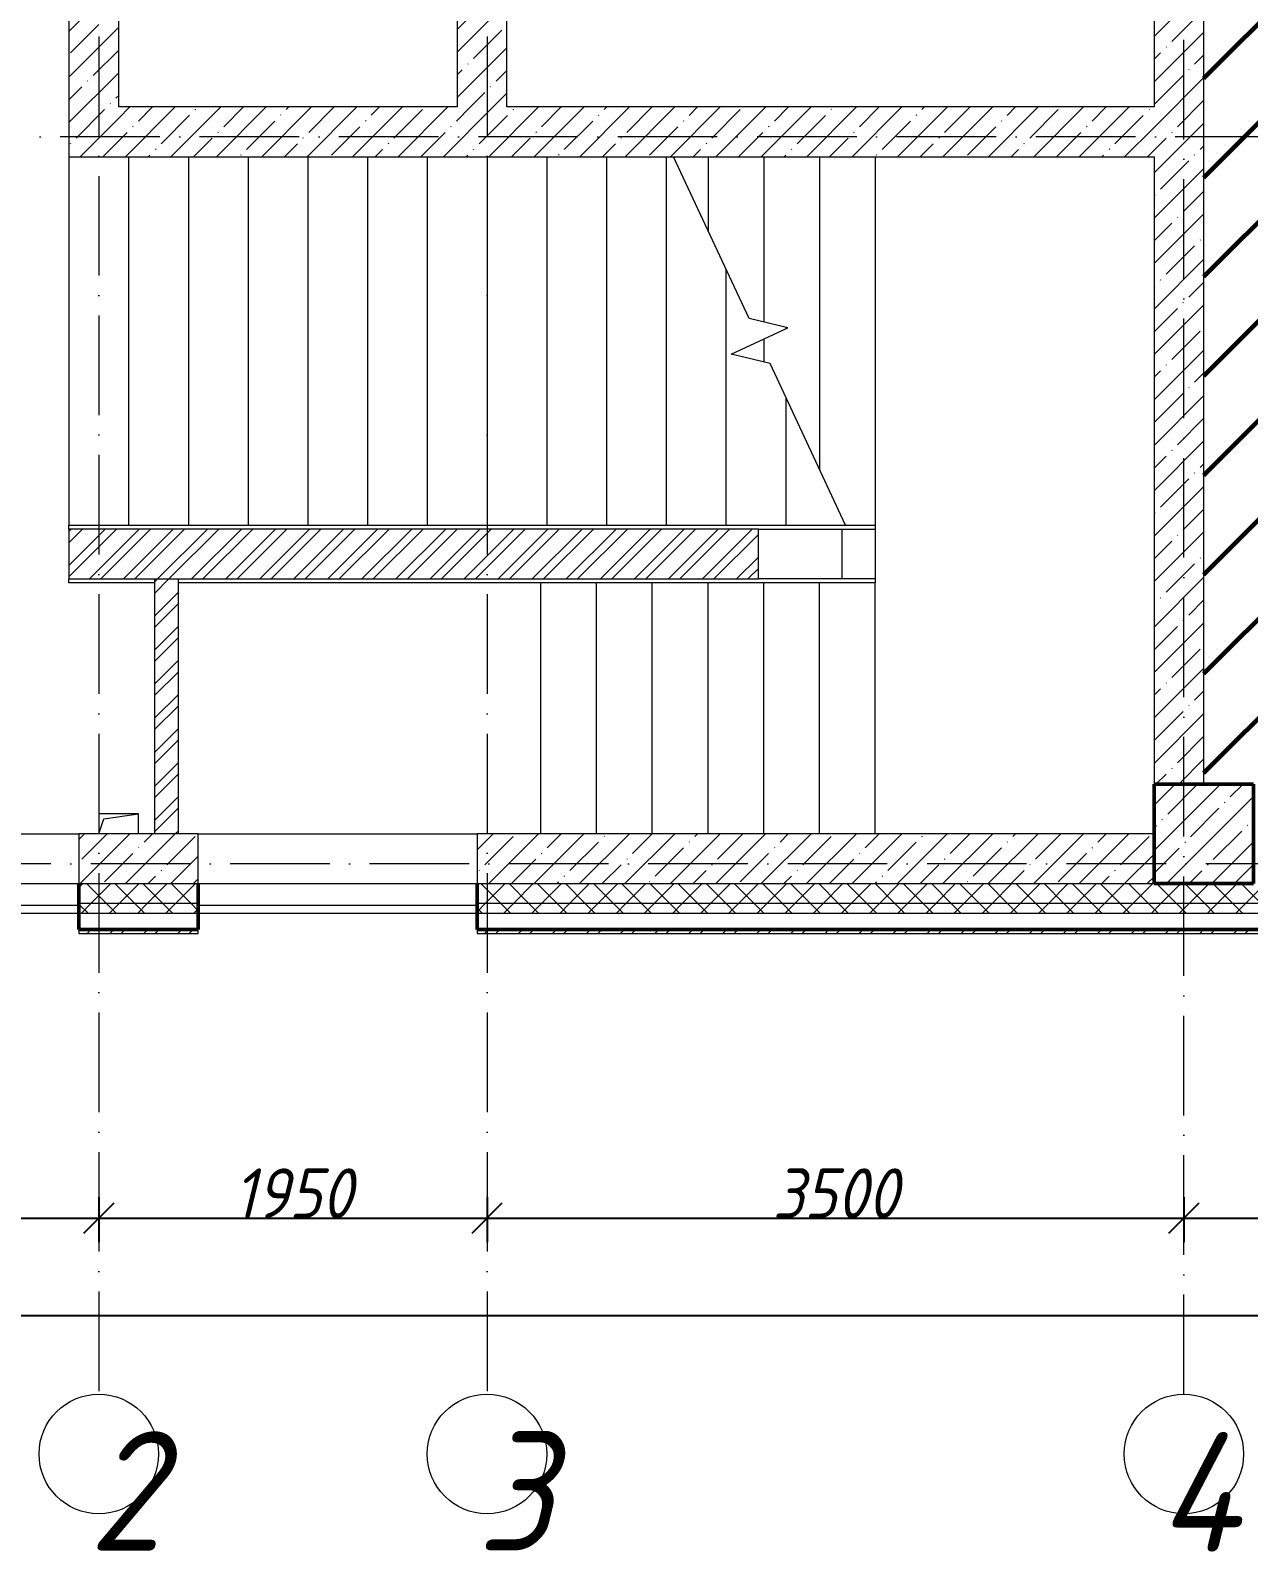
# Model space of a CAD drawing. Header units: millimetres. Extents: x -606178 to 312196, y -19338 to 632709.
# Drawn here: x -426174 to -420056, y 446522 to 454160 of the extents above; entities that cross this region are included whole.
import ezdxf

# ---------------------------------------------------------------- set-up
doc = ezdxf.new("R2010")
doc.units = ezdxf.units.MM
doc.linetypes.add('50_200_ШТРИХ_1Т_ш5_п1_п1_', pattern=[700, 500, -100, 0, -100])
for name, color, linetype, lineweight in [('6.4.1) Окр пт с инж. ПТ2.16', 3, 'Continuous', 60), ('A-____-____-DIMS', 7, 'Continuous', 9), ('A-FLOR-____-OTLN', 7, 'Continuous', 9), ('A-GENM-____-OTLN', 7, 'Continuous', 9), ('A-WALL-____-MCUT-1', 7, 'Continuous', 9), ('A-WALL-____-MCUT-2', 7, 'Continuous', 50), ('A-WALL-____-MCUT-3', 7, 'Continuous', 9), ('A-WALL-____-OTLN', 7, 'Continuous', 9), ('A-WALL-____-PATT-1', 7, 'Continuous', 9), ('A-WALL-FNSH-MCUT-1', 7, 'Continuous', 9), ('S-COLS-____-MCUT', 7, 'Continuous', 50), ('S-COLS-____-OTLN', 7, 'Continuous', 9), ('S-GRID-____-IDEN', 7, 'Continuous', 9), ('S-GRID-____-OTLN-1', 7, '50_200_ШТРИХ_1Т_ш5_п1_п1_', 9), ('S-STRS-____-MBND', 7, 'Continuous', 9), ('S-STRS-____-OTLN-1', 7, 'Continuous', 9)]:
    doc.layers.add(name, color=color, linetype=linetype, lineweight=lineweight)
doc.styles.add('ISOCPEUR_I', font='isocpeui.ttf', dxfattribs={"width": 0.9, "height": 2.5})
doc.styles.add('ISOCPEUR_I_9', font='isocpeui.ttf', dxfattribs={"width": 0.9, "height": 250})
doc.dimstyles.new('ISO-2_5_0_9К_БОЛЬШОЙ_ОСИ', dxfattribs={"dimscale": 304.8, "dimtxt": 248.995294, "dimasz": 0.492126, "dimexe": 0.393701, "dimexo": 0, "dimgap": 0, "dimtad": 1, "dimdec": 0, "dimzin": 0, "dimdsep": 46, "dimtxsty": 'ISOCPEUR_I_9', "dimblk1": 'OBLIQUE', "dimblk2": 'OBLIQUE', "dimsah": 1, "dimcen": 0.09, "dimdle": 0.393701, "dimazin": 0, "dimtfac": 1, "dimtdec": 4, "dimtix": 1, "dimtmove": 0, "dimatfit": 3, "dimfxl": 1, "dimtvp": 1, "dimtolj": 1, "dimtzin": 0, "dimarcsym": 2})
pattern_1 = [(45, (-425830.77, 451794.26), (-114.0493, 114.0493), []), (45, (-425716.72, 451794.26), (-114.0493, 114.0493), [201.612, -40.322, 3.353, -36.97])]
pattern_2 = [(45, (-425830.77, 451794.26), (-85.5366, 85.5366), []), (45, (-425773.75, 451794.26), (-85.5366, 85.5366), [])]
pattern_3 = [(45, (-425830.77, 451794.26), (-70.71068, 70.71068), []), (135, (-425830.77, 451794.26), (-70.71068, -70.71068), [])]

# ---------------------------------------------------------------- blocks, each defined once
blk = doc.blocks.new('BSC_Колонна _Прямоугольная - 500х500-V93-АР1_План отверстий 1 этажа в осях 1-64_А-ГГ')
at = {"layer": 'S-COLS-____-OTLN'}
h = blk.add_hatch(dxfattribs=at)
h.set_pattern_fill('FP_125', color=256, style=0, pattern_type=2)
h.set_pattern_definition([(45, (-5550, 1668.96), (-114.0493, 114.0493), []), (45, (-5435.95, 1668.96), (-114.0493, 114.0493), [201.613, -40.323, 3.353, -36.97])])
h.paths.add_polyline_path([(-250, -250), (250, -250), (250, 250), (-250, 250)], flags=0)
at = {"layer": 'S-COLS-____-MCUT'}
for p, q in [((250, 250), (-250, 250)), ((-250, 250), (-250, -250)), ((250, -250), (250, 250)), ((-250, -250), (250, -250))]:
    blk.add_line(p, q, dxfattribs=at)
blk = doc.blocks.new('AR_Отверстие прямоугольное _в плите_ - AR_Отверстие прямоугольное _в плите_-V189-АР1_План отверстий 1 этажа в осях 1-64_А-ГГ')
at = {"layer": 'A-GENM-____-OTLN'}
for p, q in [((100, 50), (-100, 50)), ((-100, 50), (-100, -50)), ((-100, -50), (-75, 25)), ((-75, 25), (100, 50)), ((100, -50), (100, 50))]:
    blk.add_line(p, q, dxfattribs=at)
blk = doc.blocks.new('Ось сетки - Круг_Ø6_00__ISO-2_5_0_9K_-25732049-АР1_План отверстий 1 этажа в осях 1-64_А-ГГ')
at = {"layer": 'S-GRID-____-IDEN'}
blk.add_circle((0, 0), 3, dxfattribs=at)
blk = doc.blocks.new('_Oblique')
at = {"color": 0, "linetype": 'ByBlock', "lineweight": -2}
blk.add_line((-0.5, -0.5), (0.5, 0.5), dxfattribs=at)
blk = doc.blocks.new('*D4156')
at = {"layer": 'A-____-____-DIMS', "color": 0, "lineweight": -2, "transparency": 16777216}
for p, q in [((-428180.8, 448301.8), (-428180.8, 448075.7)), ((-425830.8, 448301.8), (-425830.8, 448075.7)), ((-428300.8, 448195.7), (-425710.8, 448195.7))]:
    blk.add_line(p, q, dxfattribs=at)
at = {"layer": 'Defpoints', "color": 0, "transparency": 16777216}
for p in [(-428180.8, 448301.8), (-425830.8, 448301.8), (-425830.8, 448195.7)]:
    blk.add_point(p, dxfattribs=at)
at = {"layer": 'A-____-____-DIMS', "color": 0, "lineweight": -2, "transparency": 16777216, "xscale": 150, "yscale": 150, "zscale": 150, "rotation": 180}
blk.add_blockref('_Oblique', (-428180.8, 448195.7), dxfattribs=at)
at = {"layer": 'A-____-____-DIMS', "color": 0, "lineweight": -2, "transparency": 16777216, "xscale": 150, "yscale": 150, "zscale": 150}
blk.add_blockref('_Oblique', (-425830.8, 448195.7), dxfattribs=at)
at = {"layer": 'A-____-____-DIMS', "color": 0, "transparency": 16777216, "insert": (-427005.8, 448320.7), "char_height": 250, "width": 758.478, "attachment_point": 5, "style": 'ISOCPEUR_I_9'}
blk.add_mtext('\\A1;2350', dxfattribs=at)
blk = doc.blocks.new('*D4157')
at = {"layer": 'A-____-____-DIMS', "color": 0, "lineweight": -2, "transparency": 16777216}
for p, q in [((-425830.8, 448301.8), (-425830.8, 448075.7)), ((-423880.8, 448301.8), (-423880.8, 448075.7)), ((-425950.8, 448195.7), (-423760.8, 448195.7))]:
    blk.add_line(p, q, dxfattribs=at)
at = {"layer": 'Defpoints', "color": 0, "transparency": 16777216}
for p in [(-425830.8, 448301.8), (-423880.8, 448301.8), (-423880.8, 448195.7)]:
    blk.add_point(p, dxfattribs=at)
at = {"layer": 'A-____-____-DIMS', "color": 0, "lineweight": -2, "transparency": 16777216, "xscale": 150, "yscale": 150, "zscale": 150, "rotation": 180}
blk.add_blockref('_Oblique', (-425830.8, 448195.7), dxfattribs=at)
at = {"layer": 'A-____-____-DIMS', "color": 0, "lineweight": -2, "transparency": 16777216, "xscale": 150, "yscale": 150, "zscale": 150}
blk.add_blockref('_Oblique', (-423880.8, 448195.7), dxfattribs=at)
at = {"layer": 'A-____-____-DIMS', "color": 0, "transparency": 16777216, "insert": (-424855.8, 448320.7), "char_height": 250, "width": 701.018, "attachment_point": 5, "style": 'ISOCPEUR_I_9'}
blk.add_mtext('\\A1;1950', dxfattribs=at)
blk = doc.blocks.new('*D4158')
at = {"layer": 'A-____-____-DIMS', "color": 0, "lineweight": -2, "transparency": 16777216}
for p, q in [((-423880.8, 448301.8), (-423880.8, 448075.7)), ((-420380.8, 448301.8), (-420380.8, 448075.7)), ((-424000.8, 448195.7), (-420260.8, 448195.7))]:
    blk.add_line(p, q, dxfattribs=at)
at = {"layer": 'Defpoints', "color": 0, "transparency": 16777216}
for p in [(-423880.8, 448301.8), (-420380.8, 448301.8), (-420380.8, 448195.7)]:
    blk.add_point(p, dxfattribs=at)
at = {"layer": 'A-____-____-DIMS', "color": 0, "lineweight": -2, "transparency": 16777216, "xscale": 150, "yscale": 150, "zscale": 150, "rotation": 180}
blk.add_blockref('_Oblique', (-423880.8, 448195.7), dxfattribs=at)
at = {"layer": 'A-____-____-DIMS', "color": 0, "lineweight": -2, "transparency": 16777216, "xscale": 150, "yscale": 150, "zscale": 150}
blk.add_blockref('_Oblique', (-420380.8, 448195.7), dxfattribs=at)
at = {"layer": 'A-____-____-DIMS', "color": 0, "transparency": 16777216, "insert": (-422130.8, 448320.7), "char_height": 250, "width": 758.478, "attachment_point": 5, "style": 'ISOCPEUR_I_9'}
blk.add_mtext('\\A1;3500', dxfattribs=at)
blk = doc.blocks.new('*D4159')
at = {"layer": 'A-____-____-DIMS', "color": 0, "lineweight": -2, "transparency": 16777216}
for p, q in [((-420380.8, 448301.8), (-420380.8, 448075.7)), ((-415980.8, 448301.8), (-415980.8, 448075.7)), ((-420500.8, 448195.7), (-415860.8, 448195.7))]:
    blk.add_line(p, q, dxfattribs=at)
at = {"layer": 'Defpoints', "color": 0, "transparency": 16777216}
for p in [(-420380.8, 448301.8), (-415980.8, 448301.8), (-415980.8, 448195.7)]:
    blk.add_point(p, dxfattribs=at)
at = {"layer": 'A-____-____-DIMS', "color": 0, "lineweight": -2, "transparency": 16777216, "xscale": 150, "yscale": 150, "zscale": 150, "rotation": 180}
blk.add_blockref('_Oblique', (-420380.8, 448195.7), dxfattribs=at)
at = {"layer": 'A-____-____-DIMS', "color": 0, "lineweight": -2, "transparency": 16777216, "xscale": 150, "yscale": 150, "zscale": 150}
blk.add_blockref('_Oblique', (-415980.8, 448195.7), dxfattribs=at)
at = {"layer": 'A-____-____-DIMS', "color": 0, "transparency": 16777216, "insert": (-418180.8, 448320.7), "char_height": 250, "width": 804.446, "attachment_point": 5, "style": 'ISOCPEUR_I_9'}
blk.add_mtext('\\A1;4400', dxfattribs=at)
blk = doc.blocks.new('*D4187')
at = {"layer": 'A-____-____-DIMS', "color": 0, "lineweight": -2, "transparency": 16777216}
for p, q in [((-428180.8, 447813.6), (-428180.8, 447587.5)), ((-324680.8, 447813.6), (-324680.8, 447587.5)), ((-428300.8, 447707.5), (-324560.8, 447707.5))]:
    blk.add_line(p, q, dxfattribs=at)
at = {"layer": 'Defpoints', "color": 0, "transparency": 16777216}
for p in [(-428180.8, 447813.6), (-324680.8, 447813.6), (-324680.8, 447707.5)]:
    blk.add_point(p, dxfattribs=at)
at = {"layer": 'A-____-____-DIMS', "color": 0, "lineweight": -2, "transparency": 16777216, "xscale": 150, "yscale": 150, "zscale": 150, "rotation": 180}
blk.add_blockref('_Oblique', (-428180.8, 447707.5), dxfattribs=at)
at = {"layer": 'A-____-____-DIMS', "color": 0, "lineweight": -2, "transparency": 16777216, "xscale": 150, "yscale": 150, "zscale": 150}
blk.add_blockref('_Oblique', (-324680.8, 447707.5), dxfattribs=at)
at = {"layer": 'A-____-____-DIMS', "color": 0, "transparency": 16777216, "insert": (-376430.8, 447832.5), "char_height": 250, "width": 1080.257, "attachment_point": 5, "style": 'ISOCPEUR_I_9'}
blk.add_mtext('\\A1;103500', dxfattribs=at)

msp = doc.modelspace()

# ---------------------------------------------------------------- hatches: boundary and pattern name
at = {"layer": '6.4.1) Окр пт с инж. ПТ2.16'}
h = msp.add_hatch(dxfattribs=at)
h.set_pattern_fill('ANSI31', color=256, scale=111)
h.paths.add_polyline_path([(-415930.7712, 452325.3011), (-415930.7712, 452375.3011), (-415930.7712, 453725.3011), (-415930.7712, 453925.3011), (-415930.7712, 454151.3011), (-415936.7712, 454151.3011), (-415936.7712, 454599.3011), (-415930.7712, 454625.3011), (-415930.7712, 454725.3011), (-417380.7712, 454725.3011), (-417580.7712, 454725.3011), (-418080.7712, 454725.3011), (-419030.7712, 454725.3011), (-419080.7712, 454725.3011), (-419080.7712, 454825.3011), (-419030.7712, 454825.3011), (-418380.7712, 454825.3011), (-418380.7712, 454975.3011), (-418380.7712, 455175.3011), (-418380.7712, 457275.3011), (-418380.7712, 457575.3011), (-418380.7712, 457675.3011), (-418705.7712, 457675.3011), (-418705.7712, 457669.3011), (-418780.7712, 457669.3011), (-419270.7712, 457675.3011), (-419570.7712, 457675.3011), (-419930.7712, 457675.3011), (-419930.7712, 457669.3011), (-420005.7712, 457669.3011), (-420030.7712, 457675.3011), (-420030.7712, 457375.3011), (-420280.7712, 457375.3011), (-420280.7712, 450375.3011), (-420030.7712, 450375.3011), (-420030.7712, 450225.3011), (-419830.7712, 450225.3011), (-419830.7712, 450125.3011), (-419505.7712, 450125.3011), (-419505.7712, 450131.3011), (-419430.7712, 450131.3011), (-418430.7712, 450125.3011), (-418430.7712, 450131.3011), (-418355.7712, 450131.3011), (-415930.7712, 450126.3268), (-415930.7712, 450351.3011), (-415936.7712, 450351.3011), (-415936.7712, 450799.3011), (-415930.7712, 451795.3011), (-415930.7712, 451995.3011)])
at = {"layer": 'A-WALL-____-PATT-1'}
h = msp.add_hatch(dxfattribs=at)
h.set_pattern_fill('FP_27', color=256, style=0, pattern_type=2)
h.set_pattern_definition(pattern_1)
h.paths.add_polyline_path([(-425845.7213, 453525.3011), (-425730.7712, 453525.3011), (-425730.7712, 457625.3011), (-425980.7712, 457625.3011), (-425980.7712, 453525.3011)], flags=0)
h = msp.add_hatch(dxfattribs=at)
h.set_pattern_fill('FP_27', color=256, style=0, pattern_type=2)
h.set_pattern_definition(pattern_1)
h.paths.add_polyline_path([(-420280.7712, 453525.3011), (-420280.7712, 457375.3011), (-420530.7712, 457375.3011), (-420530.7712, 453525.3011)], flags=0)
h = msp.add_hatch(dxfattribs=at)
h.set_pattern_fill('FP_27', color=256, style=0, pattern_type=2)
h.set_pattern_definition(pattern_1)
h.paths.add_polyline_path([(-423780.7712, 453775.3011), (-423780.7712, 454825.3011), (-424030.7712, 454825.3011), (-424030.7712, 453775.3011)], flags=0)
h.paths.add_polyline_path([(-424030.7712, 456175.3011), (-423780.7712, 456175.3011), (-423780.7712, 456475.3011), (-424030.7712, 456475.3011)], flags=0)
h = msp.add_hatch(dxfattribs=at)
h.set_pattern_fill('FP_27', color=256, style=0, pattern_type=2)
h.set_pattern_definition(pattern_1)
h.paths.add_polyline_path([(-420530.7712, 453525.3011), (-420530.7712, 453775.3011), (-425730.7712, 453775.3011), (-425730.7712, 453525.3011), (-422310.7927, 453525.3011)], flags=0)
h = msp.add_hatch(dxfattribs=at)
h.set_pattern_fill('FP_27', color=256, style=0, pattern_type=2)
h.set_pattern_definition(pattern_1)
h.paths.add_polyline_path([(-420280.7712, 450375.3011), (-420280.7712, 453525.3011), (-420530.7712, 453525.3011), (-420530.7712, 450375.3011)], flags=0)
h = msp.add_hatch(dxfattribs=at)
h.set_pattern_fill('FP_3', color=256, style=0, pattern_type=2)
h.set_pattern_definition(pattern_2)
h.paths.add_polyline_path([(-422517.7061, 451405.3011), (-422517.7061, 451655.3011), (-425980.7712, 451655.3011), (-425980.7712, 451405.3011), (-424078.257, 451405.3011)], flags=0)
h = msp.add_hatch(dxfattribs=at)
h.set_pattern_fill('FP_3', color=256, style=0, pattern_type=2)
h.set_pattern_definition(pattern_2)
h.paths.add_polyline_path([(-425430.7712, 450125.3011), (-425430.7712, 451405.3011), (-425550.7712, 451405.3011), (-425550.7712, 450125.3011)], flags=0)
h = msp.add_hatch(dxfattribs=at)
h.set_pattern_fill('FP_27', color=256, style=0, pattern_type=2)
h.set_pattern_definition(pattern_1)
h.paths.add_polyline_path([(-420543.3284, 449875.3011), (-420530.7712, 449875.3011), (-420530.7712, 450125.3011), (-423930.7712, 450125.3011), (-423930.7712, 449875.3011), (-422310.7927, 449875.3011)], flags=0)
h.paths.add_polyline_path([(-425930.7712, 449875.3011), (-425330.7712, 449875.3011), (-425330.7712, 450125.3011), (-425930.7712, 450125.3011)], flags=0)
h = msp.add_hatch(dxfattribs=at)
h.set_pattern_fill('FP_1', color=256, style=0, pattern_type=2)
h.set_pattern_definition(pattern_3)
h.paths.add_polyline_path([(-325100.2569, 449775.3011), (-324580.7712, 449775.3011), (-324580.7712, 449875.3011), (-333605.7712, 449875.3011), (-333605.7712, 449869.3011), (-333680.7712, 449869.3011), (-333680.7712, 449775.3011), (-326867.7212, 449775.3011)], flags=0)
h.paths.add_polyline_path([(-335705.0426, 449775.3011), (-335480.7712, 449775.3011), (-335480.7712, 449869.3011), (-335555.7712, 449869.3011), (-335555.7712, 449875.3011), (-340330.7712, 449875.3011), (-340330.7712, 449775.3011), (-336588.7747, 449775.3011)], flags=0)
h.paths.add_polyline_path([(-341730.7712, 449775.3011), (-341730.7712, 449875.3011), (-342330.7712, 449875.3011), (-342330.7712, 449775.3011)], flags=0)
h.paths.add_polyline_path([(-344430.7712, 449775.3011), (-344430.7712, 449875.3011), (-345555.7712, 449875.3011), (-345555.7712, 449869.3011), (-345630.7712, 449869.3011), (-345630.7712, 449775.3011), (-344542.364, 449775.3011)], flags=0)
h.paths.add_polyline_path([(-347430.7712, 449775.3011), (-347430.7712, 449869.3011), (-347505.7712, 449869.3011), (-347505.7712, 449875.3011), (-348555.7712, 449875.3011), (-348555.7712, 449869.3011), (-348630.7712, 449869.3011), (-348630.7712, 449775.3011), (-348077.2926, 449775.3011)], flags=0)
h.paths.add_polyline_path([(-351555.7712, 449775.3011), (-350430.7712, 449775.3011), (-350430.7712, 449875.3011), (-351555.7712, 449875.3011), (-351555.7712, 449869.3011), (-351630.7712, 449869.3011), (-351630.7712, 449775.3011), (-351612.2212, 449775.3011)], flags=0)
h.paths.add_polyline_path([(-353430.7712, 449775.3011), (-353430.7712, 449875.3011), (-354755.7712, 449875.3011), (-354755.7712, 449869.3011), (-354830.7712, 449869.3011), (-354830.7712, 449775.3011), (-354263.4176, 449775.3011)], flags=0)
h.paths.add_polyline_path([(-356914.6141, 449775.3011), (-356630.7712, 449775.3011), (-356630.7712, 449869.3011), (-356705.7712, 449869.3011), (-356705.7712, 449875.3011), (-357755.7712, 449875.3011), (-357755.7712, 449869.3011), (-357830.7712, 449869.3011), (-357830.7712, 449775.3011), (-356980.7712, 449775.3011)], flags=0)
h.paths.add_polyline_path([(-363100.7391, 449775.3011), (-362630.7712, 449775.3011), (-362630.7712, 449869.3011), (-362705.7712, 449869.3011), (-362705.7712, 449875.3011), (-363755.7712, 449875.3011), (-363755.7712, 449869.3011), (-363830.7712, 449869.3011), (-363830.7712, 449775.3011), (-363480.7712, 449775.3011)], flags=0)
h.paths.add_polyline_path([(-365630.7712, 449775.3011), (-365630.7712, 449869.3011), (-365705.7712, 449869.3011), (-365705.7712, 449875.3011), (-366755.7712, 449875.3011), (-366755.7712, 449869.3011), (-366830.7712, 449869.3011), (-366830.7712, 449775.3011), (-365751.9355, 449775.3011)], flags=0)
h.paths.add_polyline_path([(-369286.8641, 449775.3011), (-368630.7712, 449775.3011), (-368630.7712, 449869.3011), (-368705.7712, 449869.3011), (-368705.7712, 449875.3011), (-369755.7712, 449875.3011), (-369755.7712, 449869.3011), (-369830.7712, 449869.3011), (-369830.7712, 449775.3011), (-369755.7712, 449775.3011)], flags=0)
h.paths.add_polyline_path([(-371938.0605, 449775.3011), (-371630.7712, 449775.3011), (-371630.7712, 449869.3011), (-371705.7712, 449869.3011), (-371705.7712, 449875.3011), (-372755.7712, 449875.3011), (-372755.7712, 449869.3011), (-372830.7712, 449869.3011), (-372830.7712, 449775.3011), (-371980.7712, 449775.3011)], flags=0)
h.paths.add_polyline_path([(-375480.7712, 449775.3011), (-374630.7712, 449775.3011), (-374630.7712, 449869.3011), (-374705.7712, 449869.3011), (-374705.7712, 449875.3011), (-375755.7712, 449875.3011), (-375755.7712, 449869.3011), (-375830.7712, 449869.3011), (-375830.7712, 449775.3011), (-375755.7712, 449775.3011)], flags=0)
h.paths.add_polyline_path([(-377636.7712, 449775.3011), (-377630.7712, 449775.3011), (-377630.7712, 449869.3011), (-377705.7712, 449869.3011), (-377705.7712, 449875.3011), (-378755.7712, 449875.3011), (-378755.7712, 449869.3011), (-378830.7712, 449869.3011), (-378830.7712, 449775.3011), (-377705.7712, 449775.3011)], flags=0)
h.paths.add_polyline_path([(-380775.3819, 449775.3011), (-380630.7712, 449775.3011), (-380630.7712, 449869.3011), (-380705.7712, 449869.3011), (-380705.7712, 449875.3011), (-381755.7712, 449875.3011), (-381755.7712, 449869.3011), (-381830.7712, 449869.3011), (-381830.7712, 449775.3011), (-380980.7712, 449775.3011)], flags=0)
h.paths.add_polyline_path([(-383705.7712, 449775.3011), (-383630.7712, 449775.3011), (-383630.7712, 449869.3011), (-383705.7712, 449869.3011), (-383705.7712, 449875.3011), (-384755.7712, 449875.3011), (-384755.7712, 449869.3011), (-384830.7712, 449869.3011), (-384830.7712, 449775.3011), (-383980.7712, 449775.3011)], flags=0)
h.paths.add_polyline_path([(-386961.5069, 449775.3011), (-386630.7712, 449775.3011), (-386630.7712, 449869.3011), (-386705.7712, 449869.3011), (-386705.7712, 449875.3011), (-387495.7712, 449875.3011), (-387495.7712, 449775.3011), (-386980.7712, 449775.3011)], flags=0)
h.paths.add_polyline_path([(-387515.7712, 449775.3011), (-387515.7712, 449875.3011), (-388034.7712, 449875.3011), (-388034.7712, 449775.3011), (-387845.2391, 449775.3011)], flags=0)
h.paths.add_polyline_path([(-399333.757, 449775.3011), (-398830.7712, 449775.3011), (-398830.7712, 449869.3011), (-398905.7712, 449869.3011), (-398905.7712, 449875.3011), (-400034.7712, 449875.3011), (-400034.7712, 449775.3011)], flags=0)
h.paths.add_polyline_path([(-401905.7712, 449775.3011), (-401830.7712, 449775.3011), (-401830.7712, 449869.3011), (-401905.7712, 449869.3011), (-401905.7712, 449875.3011), (-402955.7712, 449875.3011), (-402955.7712, 449869.3011), (-403030.7712, 449869.3011), (-403030.7712, 449875.3011), (-403034.7712, 449875.3011), (-403034.7712, 449775.3011), (-402868.6855, 449775.3011)], flags=0)
h.paths.add_polyline_path([(-404830.7712, 449775.3011), (-404830.7712, 449869.3011), (-404905.7712, 449869.3011), (-404905.7712, 449875.3011), (-406034.7712, 449875.3011), (-406034.7712, 449775.3011), (-405519.882, 449775.3011)], flags=0)
h.paths.add_polyline_path([(-407830.7712, 449775.3011), (-407830.7712, 449869.3011), (-407905.7712, 449869.3011), (-407905.7712, 449875.3011), (-409034.7712, 449875.3011), (-409034.7712, 449775.3011), (-408171.0784, 449775.3011)], flags=0)
h.paths.add_polyline_path([(-411430.7712, 449775.3011), (-410830.7712, 449775.3011), (-410830.7712, 449869.3011), (-410905.7712, 449869.3011), (-410905.7712, 449875.3011), (-411955.7712, 449875.3011), (-411955.7712, 449869.3011), (-412030.7712, 449869.3011), (-412030.7712, 449875.3011), (-412034.7712, 449875.3011), (-412034.7712, 449775.3011), (-411706.007, 449775.3011)], flags=0)
h.paths.add_polyline_path([(-413036.7712, 449775.3011), (-413030.7712, 449775.3011), (-413030.7712, 449869.3011), (-413105.7712, 449869.3011), (-413105.7712, 449875.3011), (-418355.7712, 449875.3011), (-418355.7712, 449869.3011), (-418430.7712, 449869.3011), (-418430.7712, 449775.3011), (-413105.7712, 449775.3011)], flags=0)
h.paths.add_polyline_path([(-420543.3284, 449775.3011), (-419426.7712, 449775.3011), (-419426.7712, 449875.3011), (-419430.7712, 449875.2123), (-419430.7712, 449869.3011), (-419505.7712, 449869.3011), (-419505.7712, 449875.3011), (-423930.7712, 449875.3011), (-423930.7712, 449775.3011), (-422310.7927, 449775.3011)], flags=0)
h.paths.add_polyline_path([(-425330.7712, 449775.3011), (-425330.7712, 449875.3011), (-425930.7712, 449875.3011), (-425930.7712, 449775.3011), (-425845.7213, 449775.3011)], flags=0)
h.paths.add_polyline_path([(-428280.7712, 449775.3011), (-428030.7712, 449775.3011), (-428030.7712, 449875.3011), (-428280.7712, 449875.3011)], flags=0)
h = msp.add_hatch(dxfattribs=at)
h.set_pattern_fill('FP_1', color=256, style=0, pattern_type=2)
h.set_pattern_definition(pattern_3)
h.paths.add_polyline_path([(-325100.2569, 449725.3011), (-324480.7712, 449725.3011), (-324480.7712, 449775.3011), (-333680.7712, 449775.3011), (-333680.7712, 449725.3011), (-326867.7212, 449725.3011)], flags=0)
h.paths.add_polyline_path([(-336588.7747, 449725.3011), (-335480.7712, 449725.3011), (-335480.7712, 449775.3011), (-340330.7712, 449775.3011), (-340330.7712, 449725.3011), (-337472.5069, 449725.3011)], flags=0)
h.paths.add_polyline_path([(-342330.7712, 449725.3011), (-341730.7712, 449725.3011), (-341730.7712, 449775.3011), (-342330.7712, 449775.3011)], flags=0)
h.paths.add_polyline_path([(-345630.7712, 449725.3011), (-344430.7712, 449725.3011), (-344430.7712, 449775.3011), (-345630.7712, 449775.3011)], flags=0)
h.paths.add_polyline_path([(-348077.2926, 449725.3011), (-347430.7712, 449725.3011), (-347430.7712, 449775.3011), (-348630.7712, 449775.3011), (-348630.7712, 449725.3011)], flags=0)
h.paths.add_polyline_path([(-351612.2212, 449725.3011), (-350430.7712, 449725.3011), (-350430.7712, 449775.3011), (-351630.7712, 449775.3011), (-351630.7712, 449725.3011)], flags=0)
h.paths.add_polyline_path([(-353430.7712, 449725.3011), (-353430.7712, 449775.3011), (-354830.7712, 449775.3011), (-354830.7712, 449725.3011), (-354263.4176, 449725.3011)], flags=0)
h.paths.add_polyline_path([(-356630.7712, 449725.3011), (-356630.7712, 449775.3011), (-357830.7712, 449775.3011), (-357830.7712, 449725.3011), (-356914.6141, 449725.3011)], flags=0)
h.paths.add_polyline_path([(-363830.7712, 449725.3011), (-362630.7712, 449725.3011), (-362630.7712, 449775.3011), (-363830.7712, 449775.3011)], flags=0)
h.paths.add_polyline_path([(-365630.7712, 449725.3011), (-365630.7712, 449775.3011), (-366830.7712, 449775.3011), (-366830.7712, 449725.3011), (-365751.9355, 449725.3011)], flags=0)
h.paths.add_polyline_path([(-369286.8641, 449725.3011), (-368630.7712, 449725.3011), (-368630.7712, 449775.3011), (-369830.7712, 449775.3011), (-369830.7712, 449725.3011)], flags=0)
h.paths.add_polyline_path([(-371630.7712, 449725.3011), (-371630.7712, 449775.3011), (-372830.7712, 449775.3011), (-372830.7712, 449725.3011), (-371938.0605, 449725.3011)], flags=0)
h.paths.add_polyline_path([(-374630.7712, 449725.3011), (-374630.7712, 449775.3011), (-375830.7712, 449775.3011), (-375830.7712, 449725.3011), (-375472.9891, 449725.3011)], flags=0)
h.paths.add_polyline_path([(-377630.7712, 449725.3011), (-377630.7712, 449775.3011), (-378830.7712, 449775.3011), (-378830.7712, 449725.3011), (-378124.1855, 449725.3011)], flags=0)
h.paths.add_polyline_path([(-381830.7712, 449725.3011), (-380630.7712, 449725.3011), (-380630.7712, 449775.3011), (-381830.7712, 449775.3011)], flags=0)
h.paths.add_polyline_path([(-384830.7712, 449725.3011), (-383630.7712, 449725.3011), (-383630.7712, 449775.3011), (-384830.7712, 449775.3011)], flags=0)
h.paths.add_polyline_path([(-387495.7712, 449725.3011), (-386630.7712, 449725.3011), (-386630.7712, 449775.3011), (-387495.7712, 449775.3011)], flags=0)
h.paths.add_polyline_path([(-388034.7712, 449725.3011), (-387515.7712, 449725.3011), (-387515.7712, 449775.3011), (-388034.7712, 449775.3011)], flags=0)
h.paths.add_polyline_path([(-399333.757, 449725.3011), (-398830.7712, 449725.3011), (-398830.7712, 449775.3011), (-400034.7712, 449775.3011), (-400034.7712, 449725.3011)], flags=0)
h.paths.add_polyline_path([(-403034.7712, 449725.3011), (-401830.7712, 449725.3011), (-401830.7712, 449775.3011), (-403034.7712, 449775.3011)], flags=0)
h.paths.add_polyline_path([(-406034.7712, 449725.3011), (-404830.7712, 449725.3011), (-404830.7712, 449775.3011), (-406034.7712, 449775.3011)], flags=0)
h.paths.add_polyline_path([(-407830.7712, 449725.3011), (-407830.7712, 449775.3011), (-409034.7712, 449775.3011), (-409034.7712, 449725.3011), (-408171.0784, 449725.3011)], flags=0)
h.paths.add_polyline_path([(-410830.7712, 449725.3011), (-410830.7712, 449775.3011), (-412034.7712, 449775.3011), (-412034.7712, 449725.3011), (-411706.007, 449725.3011)], flags=0)
h.paths.add_polyline_path([(-413473.4713, 449725.3011), (-413030.7712, 449725.3011), (-413030.7712, 449775.3011), (-418430.7712, 449775.3011), (-418430.7712, 449725.3011), (-415240.9355, 449725.3011)], flags=0)
h.paths.add_polyline_path([(-420543.3284, 449725.3011), (-419426.7712, 449725.3011), (-419426.7712, 449775.3011), (-423930.7712, 449775.3011), (-423930.7712, 449725.3011), (-422310.7927, 449725.3011)], flags=0)
h.paths.add_polyline_path([(-425330.7712, 449725.3011), (-425330.7712, 449775.3011), (-425930.7712, 449775.3011), (-425930.7712, 449725.3011), (-425845.7213, 449725.3011)], flags=0)
h.paths.add_polyline_path([(-428280.7712, 449725.3011), (-428030.7712, 449725.3011), (-428030.7712, 449775.3011), (-428280.7712, 449775.3011)], flags=0)
h = msp.add_hatch(dxfattribs=at)
h.set_pattern_fill('FP_3', color=256, style=0, pattern_type=2)
h.set_pattern_definition(pattern_2)
h.paths.add_polyline_path([(-387845.2391, 449625.3011), (-387515.7712, 449625.3011), (-387515.7712, 449645.3011), (-388030.7712, 449645.3011), (-388030.7712, 449625.3011)], flags=0)
h.paths.add_polyline_path([(-399333.757, 449625.3011), (-398830.7712, 449625.3011), (-398830.7712, 449645.3011), (-400029.7712, 449645.3011), (-400029.7712, 449625.3011)], flags=0)
h.paths.add_polyline_path([(-401829.7712, 449625.3011), (-401829.7712, 449645.3011), (-403030.7712, 449645.3011), (-403030.7712, 449625.3011), (-402868.6855, 449625.3011)], flags=0)
h.paths.add_polyline_path([(-404830.7712, 449625.3011), (-404830.7712, 449645.3011), (-406030.7712, 449645.3011), (-406030.7712, 449625.3011), (-405519.882, 449625.3011)], flags=0)
h.paths.add_polyline_path([(-409030.7712, 449625.3011), (-407830.7712, 449625.3011), (-407830.7712, 449645.3011), (-409030.7712, 449645.3011)], flags=0)
h.paths.add_polyline_path([(-410830.7712, 449625.3011), (-410830.7712, 449645.3011), (-412030.7712, 449645.3011), (-412030.7712, 449625.3011), (-411706.007, 449625.3011)], flags=0)
h.paths.add_polyline_path([(-413030.7712, 449625.3011), (-413030.7712, 449645.3011), (-418430.7712, 449645.3011), (-418430.7712, 449625.3011), (-413473.4713, 449625.3011)], flags=0)
h.paths.add_polyline_path([(-419430.7712, 449625.3011), (-419430.7712, 449645.3011), (-423930.7712, 449645.3011), (-423930.7712, 449625.3011), (-419659.5963, 449625.3011)], flags=0)
h.paths.add_polyline_path([(-425330.7712, 449625.3011), (-425330.7712, 449645.3011), (-425930.7712, 449645.3011), (-425930.7712, 449625.3011), (-425845.7213, 449625.3011)], flags=0)
h.paths.add_polyline_path([(-428030.7712, 449625.3011), (-428030.7712, 449645.3011), (-428510.7712, 449645.3011), (-428510.7712, 449625.3011)], flags=0)

# ---------------------------------------------------------------- linework, layer by layer
at = {"layer": 'A-FLOR-____-OTLN'}
for p, q in [((-425980.7712, 451655.3011), (-425980.7712, 451675.3011)), ((-425980.7712, 451385.3011), (-425980.7712, 451405.3011)), ((-425550.7712, 451385.3011), (-425980.7712, 451385.3011)), ((-423610.7712, 451385.3011), (-425430.7712, 451385.3011)), ((-423610.7712, 450125.3011), (-423610.7712, 451385.3011))]:
    msp.add_line(p, q, dxfattribs=at)
at = {"layer": 'A-WALL-____-MCUT-1'}
for p, q in [((-425980.7712, 457625.3011), (-425980.7712, 453525.3011)), ((-420530.7712, 457375.3011), (-420530.7712, 453775.3011)), ((-420280.7712, 450375.3011), (-420280.7712, 457375.3011)), ((-425730.7712, 453775.3011), (-425730.7712, 456475.3011)), ((-424030.7712, 454825.3011), (-424030.7712, 453775.3011)), ((-423780.7712, 453775.3011), (-423780.7712, 454825.3011)), ((-424030.7712, 453775.3011), (-425730.7712, 453775.3011)), ((-420530.7712, 453775.3011), (-423780.7712, 453775.3011)), ((-425980.7712, 453525.3011), (-420530.7712, 453525.3011)), ((-420530.7712, 453525.3011), (-420530.7712, 450375.3011)), ((-422517.7061, 451655.3011), (-425980.7712, 451655.3011)), ((-425980.7712, 451655.3011), (-425980.7712, 451405.3011)), ((-422517.7061, 451405.3011), (-422517.7061, 451655.3011)), ((-425980.7712, 451405.3011), (-422517.7061, 451405.3011)), ((-425550.7712, 451405.3011), (-425550.7712, 450125.3011)), ((-425430.7712, 450125.3011), (-425430.7712, 451405.3011)), ((-425330.7712, 450125.3011), (-425930.7712, 450125.3011)), ((-425930.7712, 450125.3011), (-425930.7712, 449875.3011)), ((-425330.7712, 449875.3011), (-425330.7712, 450125.3011)), ((-420530.7712, 450125.3011), (-423930.7712, 450125.3011)), ((-423930.7712, 450125.3011), (-423930.7712, 449875.3011)), ((-425930.7712, 449875.3011), (-425330.7712, 449875.3011)), ((-423930.7712, 449875.3011), (-420530.7712, 449875.3011))]:
    msp.add_line(p, q, dxfattribs=at)
at = {"layer": 'A-WALL-____-MCUT-2'}
for p, q in [((-425930.7712, 449875.3011), (-425930.7712, 449645.3011)), ((-425330.7712, 449645.3011), (-425330.7712, 449875.3011)), ((-423930.7712, 449875.3011), (-423930.7712, 449645.3011)), ((-425930.7712, 449645.3011), (-425330.7712, 449645.3011)), ((-423930.7712, 449645.3011), (-419426.7712, 449645.3011))]:
    msp.add_line(p, q, dxfattribs=at)
at = {"layer": 'A-WALL-____-MCUT-3'}
for p, q in [((-425330.7712, 449775.3011), (-425930.7712, 449775.3011)), ((-425330.7712, 449725.3011), (-425930.7712, 449725.3011)), ((-419426.7712, 449775.3011), (-423930.7712, 449775.3011)), ((-419426.7712, 449725.3011), (-423930.7712, 449725.3011))]:
    msp.add_line(p, q, dxfattribs=at)
at = {"layer": 'A-WALL-____-OTLN'}
for p, q in [((-422517.7061, 451655.3011), (-421930.7712, 451655.3011)), ((-422097.7061, 451405.3011), (-422097.7061, 451655.3011)), ((-421930.7712, 451655.3011), (-421930.7712, 451405.3011)), ((-421930.7712, 451405.3011), (-422517.7061, 451405.3011)), ((-428030.7712, 450125.3011), (-425930.7712, 450125.3011)), ((-425330.7712, 450125.3011), (-423930.7712, 450125.3011)), ((-428030.7712, 449875.3011), (-425930.7712, 449875.3011)), ((-425330.7712, 449875.3011), (-423930.7712, 449875.3011)), ((-425930.7712, 449765.3011), (-428030.7712, 449765.3011)), ((-425930.7712, 449725.3011), (-428030.2717, 449725.3011)), ((-423930.7712, 449765.3011), (-425330.7712, 449765.3011)), ((-423930.7712, 449725.3011), (-425330.7712, 449725.3011))]:
    msp.add_line(p, q, dxfattribs=at)
at = {"layer": 'A-WALL-FNSH-MCUT-1'}
for p, q in [((-425930.7712, 449645.3011), (-425930.7712, 449625.3011)), ((-425330.7712, 449625.3011), (-425330.7712, 449645.3011)), ((-423930.7712, 449645.3011), (-423930.7712, 449625.3011)), ((-425930.7712, 449625.3011), (-425330.7712, 449625.3011)), ((-423930.7712, 449625.3011), (-419430.7712, 449625.3011))]:
    msp.add_line(p, q, dxfattribs=at)
at = {"layer": 'S-GRID-____-OTLN-1'}
for p, q in [((-420380.7712, 447311.6528), (-420380.7712, 501675.2188)), ((-425830.7712, 458329.2751), (-425830.7712, 447311.6528)), ((-423880.7712, 458329.2751), (-423880.7712, 447311.6528)), ((-321909.7115, 453625.3011), (-430499.5414, 453625.3011)), ((-321756.3646, 449975.3011), (-430499.5414, 449975.3011)), ((-321756.3646, 449975.3011), (-430499.5414, 449975.3011))]:
    msp.add_line(p, q, dxfattribs=at)
at = {"layer": 'S-STRS-____-MBND'}
for p, q in [((-422564.9331, 452713.5896), (-422943.4404, 453525.3011)), ((-422370.4952, 452666.3352), (-422564.9331, 452713.5896)), ((-422653.7164, 452534.267), (-422370.4952, 452666.3352)), ((-422459.2785, 452487.0127), (-422653.7164, 452534.267)), ((-422080.7712, 451675.3011), (-422459.2785, 452487.0127))]:
    msp.add_line(p, q, dxfattribs=at)
at = {"layer": 'S-STRS-____-OTLN-1'}
for p, q in [((-425980.7712, 453525.3011), (-425980.7712, 451675.3011)), ((-425980.7712, 453525.3011), (-425980.7712, 451675.3011)), ((-425680.7712, 453525.3011), (-425680.7712, 451675.3011)), ((-425680.7712, 453525.3011), (-425680.7712, 451675.3011)), ((-425380.7712, 453525.3011), (-425380.7712, 451675.3011)), ((-425380.7712, 453525.3011), (-425380.7712, 451675.3011)), ((-425080.7712, 453525.3011), (-425080.7712, 451675.3011)), ((-425080.7712, 453525.3011), (-425080.7712, 451675.3011)), ((-424780.7712, 453525.3011), (-424780.7712, 451675.3011)), ((-424780.7712, 453525.3011), (-424780.7712, 451675.3011)), ((-424480.7712, 453525.3011), (-424480.7712, 451675.3011)), ((-424480.7712, 453525.3011), (-424480.7712, 451675.3011)), ((-424180.7712, 453525.3011), (-424180.7712, 451675.3011)), ((-424180.7712, 453525.3011), (-424180.7712, 451675.3011)), ((-423880.7712, 453525.3011), (-423880.7712, 451675.3011)), ((-423880.7712, 453525.3011), (-423880.7712, 451675.3011)), ((-423580.7712, 453525.3011), (-423580.7712, 451675.3011)), ((-423580.7712, 453525.3011), (-423580.7712, 451675.3011)), ((-423280.7712, 453525.3011), (-423280.7712, 451675.3011)), ((-423280.7712, 453525.3011), (-423280.7712, 451675.3011)), ((-422980.7712, 453525.3011), (-422980.7712, 451675.3011)), ((-422980.7712, 453525.3011), (-422980.7712, 451675.3011)), ((-422770.7712, 453525.3011), (-422770.7712, 453155.0109)), ((-422770.7712, 453525.3011), (-422770.7712, 453155.0109)), ((-422490.7712, 453525.3011), (-422490.7712, 452695.566)), ((-422490.7712, 453525.3011), (-422490.7712, 452695.566)), ((-422210.7712, 453525.3011), (-422210.7712, 451954.087)), ((-422210.7712, 453525.3011), (-422210.7712, 451954.087)), ((-421930.7712, 453525.3011), (-421930.7712, 451675.3011)), ((-421930.7712, 453525.3011), (-421930.7712, 451675.3011)), ((-422680.7712, 452962.0053), (-422680.7712, 451675.3011)), ((-422680.7712, 452962.0053), (-422680.7712, 451675.3011)), ((-422380.7712, 452668.8326), (-422380.7712, 452661.5435)), ((-422380.7712, 452668.8326), (-422380.7712, 452661.5435)), ((-422490.7712, 452610.2496), (-422490.7712, 452494.6663)), ((-422490.7712, 452610.2496), (-422490.7712, 452494.6663)), ((-422380.7712, 452318.6532), (-422380.7712, 451675.3011)), ((-422380.7712, 452318.6532), (-422380.7712, 451675.3011)), ((-425980.7712, 451675.3011), (-425680.7712, 451675.3011)), ((-425680.7712, 451675.3011), (-425380.7712, 451675.3011)), ((-425380.7712, 451675.3011), (-425080.7712, 451675.3011)), ((-425080.7712, 451675.3011), (-424780.7712, 451675.3011)), ((-424780.7712, 451675.3011), (-424480.7712, 451675.3011)), ((-424480.7712, 451675.3011), (-424180.7712, 451675.3011)), ((-424180.7712, 451675.3011), (-423880.7712, 451675.3011)), ((-423880.7712, 451675.3011), (-423580.7712, 451675.3011)), ((-423580.7712, 451675.3011), (-423280.7712, 451675.3011)), ((-423280.7712, 451675.3011), (-422980.7712, 451675.3011)), ((-422980.7712, 451675.3011), (-422680.7712, 451675.3011)), ((-422680.7712, 451675.3011), (-422380.7712, 451675.3011)), ((-422380.7712, 451675.3011), (-422080.7712, 451675.3011)), ((-422080.7712, 451675.3011), (-421930.7712, 451675.3011)), ((-421930.7712, 451675.3011), (-421930.7712, 451655.3011)), ((-421930.7712, 451405.3011), (-421930.7712, 451385.3011)), ((-423610.7712, 450125.3011), (-423610.7712, 451385.3011)), ((-423330.7712, 451385.3011), (-423610.7712, 451385.3011)), ((-423050.7712, 451385.3011), (-423330.7712, 451385.3011)), ((-423330.7712, 450125.3011), (-423330.7712, 451385.3011)), ((-423330.7712, 450125.3011), (-423330.7712, 451385.3011)), ((-422770.7712, 451385.3011), (-423050.7712, 451385.3011)), ((-423050.7712, 450125.3011), (-423050.7712, 451385.3011)), ((-423050.7712, 450125.3011), (-423050.7712, 451385.3011)), ((-422490.7712, 451385.3011), (-422770.7712, 451385.3011)), ((-422770.7712, 450125.3011), (-422770.7712, 451385.3011)), ((-422770.7712, 450125.3011), (-422770.7712, 451385.3011)), ((-422210.7712, 451385.3011), (-422490.7712, 451385.3011)), ((-422490.7712, 450125.3011), (-422490.7712, 451385.3011)), ((-422490.7712, 450125.3011), (-422490.7712, 451385.3011)), ((-421930.7712, 451385.3011), (-422210.7712, 451385.3011)), ((-422210.7712, 450125.3011), (-422210.7712, 451385.3011)), ((-422210.7712, 450125.3011), (-422210.7712, 451385.3011)), ((-421930.7712, 450125.3011), (-421930.7712, 451385.3011)), ((-421930.7712, 450125.3011), (-421930.7712, 451385.3011))]:
    msp.add_line(p, q, dxfattribs=at)

# ---------------------------------------------------------------- block references
at = {"layer": 'A-GENM-____-OTLN'}
msp.add_blockref('AR_Отверстие прямоугольное _в плите_ - AR_Отверстие прямоугольное _в плите_-V189-АР1_План отверстий 1 этажа в осях 1-64_А-ГГ', (-425730.7712, 450175.3011), dxfattribs=at)
at = {"layer": 'S-COLS-____-OTLN'}
msp.add_blockref('BSC_Колонна _Прямоугольная - 500х500-V93-АР1_План отверстий 1 этажа в осях 1-64_А-ГГ', (-420280.7712, 450125.3011), dxfattribs=at)
at = {"layer": 'S-GRID-____-IDEN', "xscale": 99.99999999999993, "yscale": 99.99999999999993, "zscale": 99.99999999999993, "rotation": 180}
for p in [(-425830.7712, 447011.6528), (-423880.7712, 447011.6528)]:
    msp.add_blockref('Ось сетки - Круг_Ø6_00__ISO-2_5_0_9K_-25732049-АР1_План отверстий 1 этажа в осях 1-64_А-ГГ', p, dxfattribs=at)
at = {"layer": 'S-GRID-____-IDEN', "xscale": 99.99999999999993, "yscale": 99.99999999999993, "zscale": 99.99999999999993}
msp.add_blockref('Ось сетки - Круг_Ø6_00__ISO-2_5_0_9K_-25732049-АР1_План отверстий 1 этажа в осях 1-64_А-ГГ', (-420380.7712, 447011.6528), dxfattribs=at)

# ---------------------------------------------------------------- texts
at = {"layer": 'S-GRID-____-IDEN', "char_height": 600, "attachment_point": 1, "style": 'ISOCPEUR_I'}
for s, insert, width in [('\\fISOCPEUR|b0|i1|c204|p34|;\\W.9;2', (-425881.8929, 447125.5865), 202.02525), ('\\fISOCPEUR|b0|i1|c204|p34|;\\W.9;3', (-423931.8929, 447125.5865), 202.02525), ('\\fISOCPEUR|b0|i1|c204|p34|;\\W.9;4', (-420511.4495, 447120.4275), 223.670812)]:
    msp.add_mtext(s, dxfattribs=dict(at, insert=insert, width=width))

# ---------------------------------------------------------------- dimensions: what is measured, and where the dimension line sits
at = {"layer": 'A-____-____-DIMS'}
for base, p1, p2, override, picture, middle in [((-425830.7712, 448195.7362), (-428180.7712, 448301.8022), (-425830.7712, 448301.8022), {"dimpost": '<>', "dimfxl": 2350}, '*D4156', (-427005.7712, 448320.7362)), ((-423880.7712, 448195.7362), (-425830.7712, 448301.8022), (-423880.7712, 448301.8022), {"dimpost": '<>', "dimfxl": 1950}, '*D4157', (-424855.7712, 448320.7362)), ((-420380.7712, 448195.7362), (-423880.7712, 448301.8022), (-420380.7712, 448301.8022), {"dimpost": '<>', "dimfxl": 3500}, '*D4158', (-422130.7712, 448320.7362)), ((-415980.7712, 448195.7362), (-420380.7712, 448301.8022), (-415980.7712, 448301.8022), {"dimpost": '<>', "dimfxl": 4400}, '*D4159', (-418180.7712, 448320.7362)), ((-324680.7712, 447707.5291), (-428180.7712, 447813.5951), (-324680.7712, 447813.5951), {"dimpost": '<>', "dimfxl": 103500}, '*D4187', (-376430.7712, 447832.5291))]:
    dim = msp.add_linear_dim(base=base, p1=p1, p2=p2, dimstyle='ISO-2_5_0_9К_БОЛЬШОЙ_ОСИ', override=override, dxfattribs=at)
    dim.commit()
    dim.dimension.update_dxf_attribs({"geometry": picture, "text_midpoint": middle})

doc.saveas('drawing.dxf')
